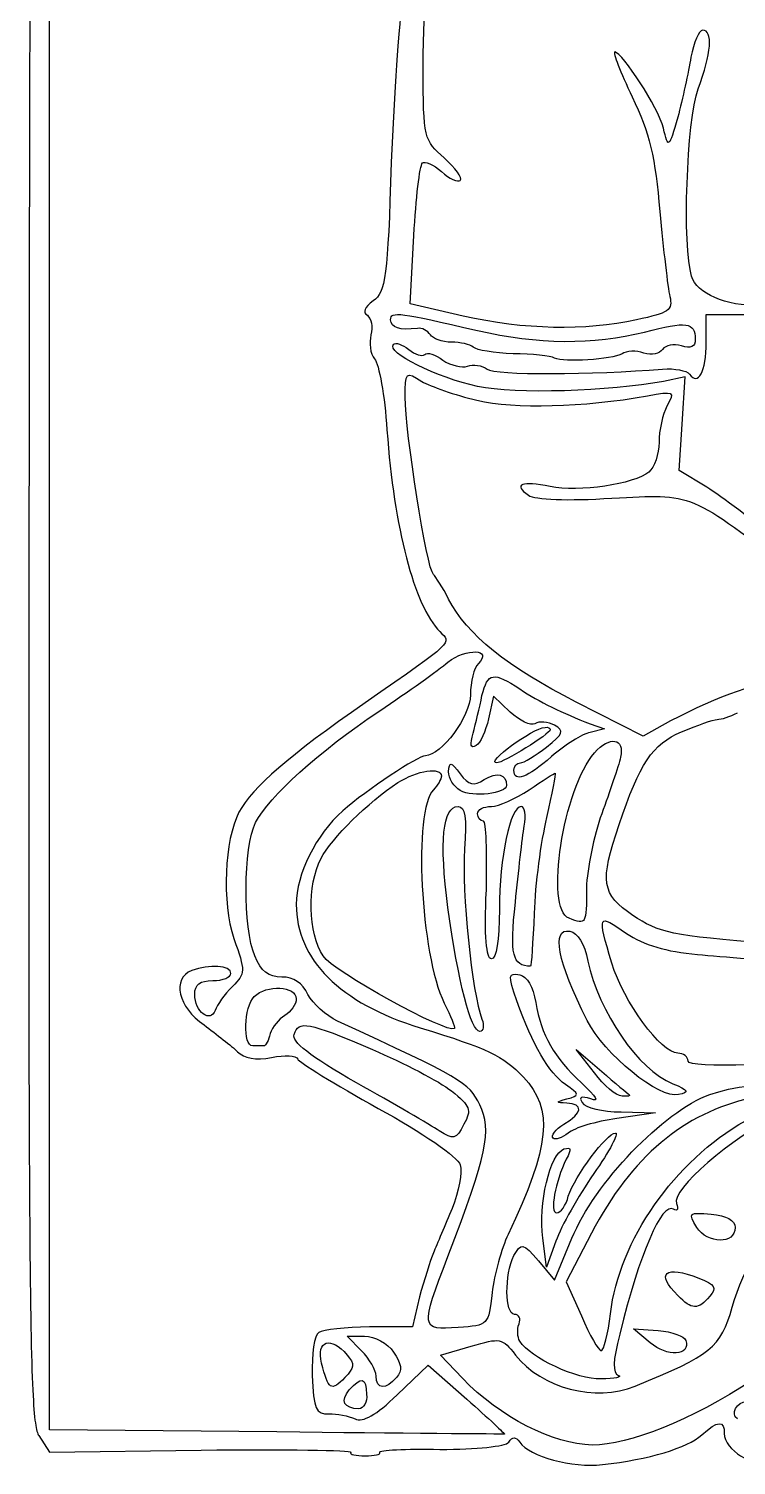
# Model space of a CAD drawing. Header units: millimetres. Extents: x 6.2 to 78.2, y -90.7 to -1.6.
# Drawn here: x 6.2 to 32, y -90.7 to -38.3 of the extents above; entities that cross this region are included whole.
import ezdxf

# ---------------------------------------------------------------- set-up
doc = ezdxf.new("R2010")
doc.units = ezdxf.units.MM
doc.layers.get('0').update_dxf_attribs({"linetype": 'CONTINUOUS'})

msp = doc.modelspace()

# ---------------------------------------------------------------- linework, layer by layer
for p, q in [((6.915, -45.961), (6.915, -2.516)), ((6.915, -89.405), (6.915, -45.961)), ((20.065, -48.342), (20.197, -45.855)), ((21.997, -48.792), (20.065, -48.342)), ((30.86, -49.744), (30.86, -48.739)), ((30.86, -48.739), (32.448, -48.739)), ((30.093, -51.014), (29.299, -51.173)), ((29.987, -52.734), (30.093, -51.014)), ((29.881, -54.427), (29.987, -52.734)), ((30.887, -55.036), (29.881, -54.427)), ((23.108, -62.656), (22.923, -63.476)), ((23.716, -63.238), (23.108, -62.656)), ((28.558, -64.111), (26.124, -62.867)), ((26.627, -63.661), (27.156, -63.846)), ((27.156, -63.846), (26.627, -63.979)), ((29.564, -63.555), (28.558, -64.111)), ((26.785, -76.388), (26.124, -75.541)), ((26.124, -75.541), (27.05, -76.335)), ((29.008, -77.843), (27.606, -78.055)), ((27.764, -77.816), (29.008, -77.843)), ((26.68, -82.235), (25.754, -84.008)), ((25.039, -83.478), (24.907, -82.42)), ((25.383, -82.526), (25.039, -83.478)), ((25.33, -83.955), (25.965, -82.42)), ((24.748, -83.24), (25.33, -83.955)), ((25.754, -84.008), (26.309, -85.251)), ((20.409, -84.563), (20.144, -85.648)), ((20.144, -85.648), (18.583, -85.648)), ((28.823, -86.23), (28.214, -85.727)), ((28.214, -85.727), (29.114, -85.78)), ((18.292, -86.521), (17.763, -85.992)), ((17.763, -85.992), (18.398, -85.992)), ((21.176, -86.68), (22.288, -86.362)), ((21.97, -87.527), (21.176, -86.68)), ((19.589, -88.135), (20.727, -87.05)), ((20.727, -87.05), (22.129, -88.294)), ((15.197, -89.485), (6.915, -89.405)), ((6.518, -89.617), (6.915, -90.225)), ((6.915, -90.225), (12.445, -90.146))]:
    msp.add_line(p, q)
for points in [[(6.783, -2.225), (6.254, -2.595), (6.254, -3.045), (6.174, -45.802)], [(20.541, -39.743), (20.541, -36.965), (20.647, -36.594), (22.102, -34.425)], [(19.748, -37.706), (19.642, -38.129), (19.483, -40.616), (19.377, -43.182)], [(30.728, -38.367), (30.595, -38.367), (30.41, -38.817), (30.304, -39.346)], [(30.569, -40.51), (31.045, -39.214), (31.125, -38.367), (30.728, -38.367)], [(27.526, -39.161), (27.447, -39.161), (27.738, -39.902), (28.161, -40.801)], [(29.299, -41.939), (29.114, -41.198), (27.817, -39.187), (27.526, -39.161)], [(21.309, -43.024), (20.568, -42.389), (20.541, -42.309), (20.541, -39.743)], [(30.304, -39.346), (30.225, -39.902), (29.987, -40.881), (29.828, -41.542)], [(28.161, -40.801), (28.796, -42.098), (29.008, -43.024), (29.167, -44.982)], [(30.331, -47.336), (29.987, -46.278), (30.146, -41.648), (30.569, -40.51)], [(29.828, -41.542), (29.484, -42.68), (29.484, -42.706), (29.299, -41.939)], [(19.377, -43.182), (19.245, -47.363), (19.165, -47.918), (18.716, -48.236)], [(20.197, -45.855), (20.277, -44.505), (20.409, -43.315), (20.515, -43.209)], [(20.515, -43.209), (20.594, -43.13), (20.912, -43.262), (21.203, -43.526)], [(21.891, -43.844), (21.997, -43.765), (21.705, -43.394), (21.309, -43.024)], [(21.203, -43.526), (21.494, -43.791), (21.811, -43.923), (21.891, -43.844)], [(29.167, -44.982), (29.299, -46.357), (29.458, -47.76), (29.537, -48.077)], [(6.174, -45.802), (6.122, -84.272), (6.148, -89.061), (6.518, -89.617)], [(32.818, -48.421), (31.574, -48.421), (30.516, -47.971), (30.331, -47.336)], [(29.537, -48.077), (29.643, -48.58), (29.511, -48.686), (28.32, -48.924)], [(18.716, -48.236), (18.398, -48.474), (18.319, -48.659), (18.504, -48.765)], [(18.504, -48.765), (18.636, -48.871), (18.716, -49.188), (18.636, -49.48)], [(19.351, -48.924), (19.351, -48.606), (19.668, -48.659), (22.526, -49.321)], [(20.33, -49.241), (19.695, -49.321), (19.351, -49.215), (19.351, -48.924)], [(20.806, -49.48), (20.7, -49.321), (20.488, -49.215), (20.33, -49.241)], [(28.32, -48.924), (26.442, -49.347), (24.219, -49.294), (21.997, -48.792)], [(28.611, -49.374), (30.146, -48.977), (30.463, -49.003), (30.463, -49.638)], [(18.636, -49.48), (18.557, -49.771), (18.61, -50.167), (18.769, -50.353)], [(21.573, -49.744), (21.229, -49.744), (20.885, -49.612), (20.806, -49.48)], [(22.367, -49.929), (22.261, -49.823), (21.891, -49.744), (21.573, -49.744)], [(22.526, -49.321), (24.695, -49.823), (26.759, -49.85), (28.611, -49.374)], [(30.463, -49.638), (30.463, -49.929), (30.304, -49.982), (29.96, -49.876)], [(30.252, -50.908), (30.569, -51.358), (30.86, -50.829), (30.86, -49.744)], [(22.526, -51.358), (21.044, -51.041), (19.165, -50.115), (19.457, -49.823)], [(19.457, -49.823), (19.536, -49.744), (19.774, -49.823), (20.012, -50.009)], [(20.012, -50.009), (20.25, -50.194), (20.488, -50.273), (20.594, -50.194)], [(20.594, -50.194), (20.674, -50.088), (20.991, -50.194), (21.256, -50.406)], [(23.822, -50.167), (23.134, -50.141), (22.473, -50.035), (22.367, -49.929)], [(25.33, -50.326), (25.198, -50.247), (24.51, -50.167), (23.822, -50.167)], [(27.791, -50.167), (27.42, -50.379), (25.674, -50.485), (25.33, -50.326)], [(28.585, -50.141), (28.32, -50.035), (27.95, -50.062), (27.791, -50.167)], [(29.273, -50.009), (29.167, -50.167), (28.876, -50.22), (28.585, -50.141)], [(29.96, -49.876), (29.669, -49.797), (29.378, -49.85), (29.273, -50.009)], [(18.769, -50.353), (18.927, -50.538), (19.139, -51.702), (19.218, -52.946)], [(21.256, -50.406), (21.547, -50.591), (21.97, -50.697), (22.155, -50.617)], [(22.155, -50.617), (22.367, -50.538), (22.684, -50.591), (22.87, -50.723)], [(22.87, -50.723), (23.134, -50.961), (26.733, -50.935), (29.273, -50.723)], [(29.273, -50.723), (29.722, -50.697), (30.146, -50.776), (30.252, -50.908)], [(19.88, -51.755), (19.88, -50.829), (19.906, -50.802), (20.488, -51.173)], [(20.488, -51.173), (20.806, -51.358), (21.705, -51.676), (22.499, -51.861)], [(29.299, -51.173), (27.341, -51.543), (23.902, -51.649), (22.526, -51.358)], [(20.912, -58.211), (20.674, -58.026), (19.88, -52.998), (19.88, -51.755)], [(22.499, -51.861), (23.875, -52.178), (26.362, -52.125), (28.717, -51.702)], [(28.717, -51.702), (29.696, -51.517), (29.722, -51.543), (29.431, -52.072)], [(29.431, -52.072), (29.273, -52.363), (29.14, -52.972), (29.14, -53.395)], [(19.218, -52.946), (19.483, -56.544), (20.197, -59.322), (21.15, -60.301)], [(29.14, -53.395), (29.14, -53.819), (28.982, -54.321), (28.77, -54.48)], [(28.77, -54.48), (28.241, -54.93), (26.203, -55.221), (25.172, -55.009)], [(25.172, -55.009), (24.14, -54.798), (23.796, -54.93), (24.378, -55.327)], [(24.378, -55.327), (24.616, -55.486), (25.807, -55.538), (27.42, -55.433)], [(27.42, -55.433), (30.437, -55.274), (30.172, -55.168), (34.273, -58.29)], [(33.427, -56.967), (32.58, -56.253), (31.442, -55.38), (30.887, -55.036)], [(21.467, -59.11), (21.256, -58.687), (20.991, -58.29), (20.912, -58.211)], [(26.124, -62.867), (23.61, -61.597), (22.129, -60.407), (21.467, -59.11)], [(21.15, -60.301), (21.573, -60.724), (21.705, -60.618), (18.425, -62.894)], [(21.441, -61.412), (22.129, -60.883), (23.081, -60.936), (22.552, -61.465)], [(18.954, -63.185), (19.986, -62.497), (21.097, -61.703), (21.441, -61.412)], [(22.552, -61.465), (22.393, -61.624), (22.261, -62.127), (22.261, -62.603)], [(22.684, -62.629), (22.896, -61.783), (23.108, -61.756), (24.06, -62.391)], [(38.268, -62.603), (35.279, -61.492), (33.083, -61.73), (29.564, -63.555)], [(22.261, -62.603), (22.261, -63.397), (21.203, -64.825), (20.621, -64.825)], [(22.367, -64.005), (22.446, -63.661), (22.605, -63.053), (22.684, -62.629)], [(24.06, -62.391), (24.775, -62.867), (25.621, -63.264), (26.627, -63.661)], [(18.425, -62.894), (15.647, -64.825), (14.324, -65.963), (13.821, -66.889)], [(14.429, -67.26), (14.932, -66.307), (16.705, -64.693), (18.954, -63.185)], [(24.616, -63.661), (24.457, -63.741), (24.06, -63.555), (23.716, -63.238)], [(31.257, -63.502), (31.416, -63.502), (31.733, -63.397), (31.998, -63.264)], [(22.923, -63.476), (22.817, -63.926), (22.632, -64.376), (22.473, -64.455)], [(23.214, -65.09), (22.79, -65.09), (24.51, -63.82), (24.986, -63.793)], [(25.172, -63.873), (25.172, -64.032), (23.452, -65.09), (23.214, -65.09)], [(25.33, -63.714), (25.092, -63.582), (24.775, -63.555), (24.616, -63.661)], [(24.986, -63.793), (25.092, -63.767), (25.172, -63.82), (25.172, -63.873)], [(25.039, -64.508), (25.648, -64.032), (25.701, -63.926), (25.33, -63.714)], [(29.96, -63.952), (30.543, -63.714), (31.125, -63.502), (31.257, -63.502)], [(22.473, -64.455), (22.261, -64.587), (22.235, -64.428), (22.367, -64.005)], [(26.627, -63.979), (26.336, -64.032), (25.701, -64.428), (25.224, -64.852)], [(26.785, -64.72), (27.341, -64.085), (27.897, -64.19), (27.738, -64.878)], [(27.685, -67.339), (28.426, -65.116), (28.902, -64.402), (29.96, -63.952)], [(20.621, -64.825), (20.356, -64.825), (18.478, -66.069), (17.604, -66.836)], [(25.224, -64.852), (24.325, -65.646), (23.849, -65.804), (23.849, -65.355)], [(24.087, -65.09), (24.193, -65.09), (24.642, -64.825), (25.039, -64.508)], [(25.859, -70.752), (24.96, -70.408), (25.648, -66.016), (26.785, -64.72)], [(27.738, -64.878), (27.659, -65.222), (27.341, -66.148), (27.05, -66.942)], [(19.615, -65.804), (20.33, -65.355), (21.203, -65.222), (21.203, -65.566)], [(21.467, -65.407), (21.494, -65.011), (21.547, -65.037), (21.891, -65.487)], [(21.891, -66.095), (21.653, -65.963), (21.467, -65.646), (21.467, -65.407)], [(23.849, -65.355), (23.849, -65.196), (23.954, -65.09), (24.087, -65.09)], [(24.404, -66.069), (24.907, -65.725), (25.33, -65.46), (25.357, -65.46)], [(25.357, -65.46), (25.383, -65.487), (25.224, -66.201), (25.039, -67.074)], [(16.811, -68.582), (17.208, -67.815), (18.53, -66.519), (19.615, -65.804)], [(21.203, -65.566), (21.203, -65.672), (21.07, -65.91), (20.912, -66.069)], [(21.891, -65.487), (22.208, -65.91), (22.367, -65.937), (22.764, -65.698)], [(23.584, -65.91), (23.584, -66.201), (22.34, -66.36), (21.891, -66.095)], [(22.764, -65.698), (23.24, -65.407), (23.584, -65.487), (23.584, -65.91)], [(20.912, -66.069), (20.171, -66.81), (20.435, -72.075), (21.309, -73.848)], [(23.028, -66.677), (23.293, -66.677), (23.902, -66.386), (24.404, -66.069)], [(13.821, -66.889), (13.292, -67.895), (13.186, -70.17), (13.636, -71.493)], [(17.604, -66.836), (16.625, -67.709), (15.911, -69.138), (15.911, -70.249)], [(21.441, -70.355), (21.123, -67.947), (21.256, -66.677), (21.811, -66.677)], [(21.811, -66.677), (22.076, -66.677), (22.129, -67.074), (22.049, -68.238)], [(22.526, -66.942), (22.526, -66.783), (22.737, -66.677), (23.028, -66.677)], [(22.737, -67.207), (22.605, -67.207), (22.526, -67.074), (22.526, -66.942)], [(24.113, -66.677), (23.716, -66.677), (23.319, -68.53), (23.319, -70.435)], [(24.219, -67.392), (24.298, -66.995), (24.245, -66.677), (24.113, -66.677)], [(27.05, -66.942), (26.759, -67.736), (26.521, -68.953), (26.494, -69.641)], [(14.403, -72.128), (13.953, -71.122), (13.98, -68.159), (14.429, -67.26)], [(22.843, -69.72), (22.87, -68.344), (22.843, -67.207), (22.737, -67.207)], [(23.902, -70.17), (24.007, -69.059), (24.166, -67.815), (24.219, -67.392)], [(25.039, -67.074), (24.828, -67.947), (24.616, -69.535), (24.589, -70.567)], [(28.188, -70.646), (27.05, -69.879), (26.971, -69.429), (27.685, -67.339)], [(16.89, -72.128), (16.334, -71.308), (16.308, -69.535), (16.811, -68.582)], [(22.049, -68.238), (21.944, -69.747), (22.314, -73.504), (22.684, -74.43)], [(26.494, -69.641), (26.494, -70.99), (26.494, -70.99), (25.859, -70.752)], [(23.028, -72.234), (22.843, -72.234), (22.764, -71.413), (22.843, -69.72)], [(24.457, -72.498), (23.796, -72.498), (23.69, -72.101), (23.902, -70.17)], [(15.911, -70.249), (15.911, -72.26), (17.499, -73.848), (20.435, -74.747)], [(22.605, -74.88), (22.288, -74.88), (21.811, -73.08), (21.441, -70.355)], [(23.319, -70.435), (23.319, -71.572), (23.214, -72.234), (23.028, -72.234)], [(24.589, -70.567), (24.537, -71.625), (24.484, -72.498), (24.457, -72.498)], [(33.188, -71.678), (29.59, -71.387), (29.114, -71.281), (28.188, -70.646)], [(26.521, -74.483), (25.436, -72.313), (25.198, -71.096), (25.886, -71.228)], [(25.886, -71.228), (26.177, -71.281), (26.415, -71.678), (26.547, -72.313)], [(27.42, -72.392), (26.891, -70.593), (26.891, -70.567), (27.95, -71.308)], [(13.636, -71.493), (14.059, -72.683), (14.059, -72.763), (13.583, -73.239)], [(27.95, -71.308), (28.585, -71.731), (29.405, -71.969), (30.543, -72.075)], [(15.382, -72.895), (14.906, -72.895), (14.615, -72.683), (14.403, -72.128)], [(21.679, -74.774), (21.441, -74.985), (17.234, -72.683), (16.89, -72.128)], [(30.543, -72.075), (31.442, -72.154), (33.215, -72.287), (34.485, -72.392)], [(12.101, -72.657), (11.36, -72.948), (11.598, -74.006), (12.551, -74.641)], [(13.53, -72.763), (13.53, -72.472), (12.736, -72.419), (12.101, -72.657)], [(12.868, -73.027), (13.239, -73.027), (13.53, -72.895), (13.53, -72.763)], [(23.954, -73.768), (23.637, -72.816), (23.637, -72.736), (24.06, -72.816)], [(24.06, -72.816), (24.325, -72.869), (24.563, -73.239), (24.642, -73.821)], [(26.547, -72.313), (26.944, -74.165), (28.373, -76.282), (29.643, -76.785)], [(29.828, -75.673), (29.22, -75.673), (27.844, -73.795), (27.42, -72.392)], [(12.207, -73.53), (12.207, -73.16), (12.392, -73.027), (12.868, -73.027)], [(13.583, -73.239), (13.292, -73.53), (13.027, -73.901), (12.948, -74.112)], [(14.377, -73.61), (14.826, -73.16), (15.911, -73.213), (15.911, -73.689)], [(16.334, -73.53), (16.149, -73.107), (15.805, -72.895), (15.382, -72.895)], [(12.948, -74.112), (12.789, -74.588), (12.207, -74.165), (12.207, -73.53)], [(14.324, -75.409), (13.953, -75.409), (14.006, -73.98), (14.377, -73.61)], [(15.911, -73.689), (15.911, -73.874), (15.726, -74.165), (15.488, -74.297)], [(17.419, -74.509), (16.996, -74.297), (16.52, -73.874), (16.334, -73.53)], [(21.309, -73.848), (21.547, -74.324), (21.705, -74.721), (21.679, -74.774)], [(25.727, -76.811), (25.119, -76.388), (24.537, -75.382), (23.954, -73.768)], [(24.642, -73.821), (24.854, -75.038), (25.304, -75.806), (26.309, -76.758)], [(15.488, -74.297), (15.276, -74.43), (15.038, -74.721), (14.959, -74.959)], [(12.551, -74.641), (13.001, -74.985), (13.556, -75.409), (13.768, -75.62)], [(15.832, -74.985), (16.017, -74.483), (16.282, -74.509), (18.689, -75.541)], [(22.605, -77.552), (22.208, -76.732), (21.917, -76.573), (17.419, -74.509)], [(20.435, -74.747), (22.923, -75.515), (23.425, -75.753), (24.193, -76.546)], [(22.684, -74.43), (22.764, -74.668), (22.737, -74.88), (22.605, -74.88)], [(29.855, -77.181), (29.167, -77.367), (27.129, -75.7), (26.521, -74.483)], [(14.72, -75.409), (14.641, -75.409), (14.482, -75.409), (14.324, -75.409)], [(14.959, -74.959), (14.906, -75.197), (14.8, -75.409), (14.72, -75.409)], [(18.107, -76.758), (16.414, -75.779), (15.726, -75.25), (15.832, -74.985)], [(13.768, -75.62), (14.006, -75.858), (14.429, -75.938), (15.012, -75.832)], [(15.012, -75.832), (15.488, -75.726), (15.911, -75.753), (15.964, -75.885)], [(15.964, -75.885), (15.99, -75.991), (17.313, -76.811), (18.901, -77.684)], [(18.689, -75.541), (19.827, -76.017), (21.123, -76.705), (21.573, -77.049)], [(30.199, -75.964), (30.199, -75.806), (30.04, -75.673), (29.828, -75.673)], [(36.76, -75.779), (33.876, -76.123), (30.199, -76.229), (30.199, -75.964)], [(27.791, -77.234), (27.579, -77.234), (27.129, -76.864), (26.785, -76.388)], [(27.05, -76.335), (27.526, -76.758), (28.003, -77.155), (28.055, -77.181)], [(21.123, -78.504), (20.806, -78.293), (19.457, -77.499), (18.107, -76.758)], [(24.193, -76.546), (25.304, -77.737), (25.172, -79.033), (23.637, -82.288)], [(25.78, -77.34), (26.256, -77.208), (26.256, -77.181), (25.727, -76.811)], [(26.309, -76.758), (26.865, -77.261), (26.971, -77.472), (26.653, -77.34)], [(29.643, -76.785), (30.225, -77.023), (30.252, -77.102), (29.855, -77.181)], [(30.992, -77.181), (32.659, -76.573), (35.808, -76.705), (37.369, -77.472)], [(21.573, -77.049), (22.261, -77.605), (22.314, -77.737), (22.023, -78.266)], [(25.78, -77.499), (25.357, -77.472), (25.357, -77.446), (25.78, -77.34)], [(25.674, -78.266), (26.362, -77.843), (26.389, -77.525), (25.78, -77.499)], [(25.965, -82.42), (26.785, -80.409), (29.299, -77.79), (30.992, -77.181)], [(26.653, -77.34), (26.309, -77.234), (26.203, -77.261), (26.336, -77.472)], [(26.336, -77.472), (26.442, -77.658), (27.077, -77.816), (27.764, -77.816)], [(32.5, -77.314), (30.04, -77.843), (28.135, -79.457), (26.68, -82.235)], [(28.055, -77.181), (28.108, -77.234), (28.003, -77.261), (27.791, -77.234)], [(18.901, -77.684), (20.488, -78.557), (21.811, -79.457), (21.891, -79.748)], [(21.441, -83.082), (22.87, -79.351), (23.055, -78.504), (22.605, -77.552)], [(33.532, -77.896), (31.76, -78.769), (29.59, -80.647), (29.775, -81.15)], [(22.023, -78.266), (21.732, -78.822), (21.653, -78.848), (21.123, -78.504)], [(25.277, -78.769), (25.198, -78.69), (25.357, -78.451), (25.674, -78.266)], [(27.606, -78.055), (26.838, -78.16), (26.045, -78.398), (25.833, -78.584)], [(27.368, -85.172), (27.685, -82.5), (29.696, -79.616), (32.289, -78.134)], [(25.833, -78.584), (25.595, -78.769), (25.357, -78.848), (25.277, -78.769)], [(25.833, -80.886), (26.071, -80.145), (27.235, -78.584), (27.553, -78.584)], [(27.553, -78.584), (27.685, -78.584), (27.341, -79.245), (26.759, -80.065)], [(24.907, -82.42), (24.722, -81.177), (25.172, -79.325), (25.674, -79.166)], [(25.754, -79.536), (25.357, -80.356), (25.145, -81.494), (25.41, -81.494)], [(25.674, -79.166), (25.939, -79.086), (25.965, -79.166), (25.754, -79.536)], [(31.813, -84.934), (32.659, -81.97), (34.988, -79.88), (37.898, -79.43)], [(21.891, -79.748), (21.97, -80.012), (21.838, -80.727), (21.6, -81.335)], [(26.759, -80.065), (26.203, -80.886), (25.568, -81.97), (25.383, -82.526)], [(25.41, -81.494), (25.542, -81.494), (25.754, -81.23), (25.833, -80.886)], [(29.775, -81.15), (29.855, -81.362), (29.828, -81.441), (29.669, -81.362)], [(21.6, -81.335), (21.335, -81.917), (21.044, -82.658), (20.912, -82.949)], [(29.669, -81.362), (29.246, -81.097), (28.426, -82.976), (27.712, -85.913)], [(30.516, -82.023), (30.199, -81.494), (30.225, -81.468), (31.045, -81.547)], [(31.045, -81.547), (31.601, -81.6), (31.918, -81.759), (31.918, -82.023)], [(31.918, -82.023), (31.918, -82.658), (30.913, -82.632), (30.516, -82.023)], [(23.637, -82.288), (23.399, -82.791), (23.134, -83.743), (23.055, -84.405)], [(23.849, -83.055), (24.113, -82.579), (24.166, -82.579), (24.748, -83.24)], [(20.912, -82.949), (20.806, -83.24), (20.568, -83.955), (20.409, -84.563)], [(21.811, -85.675), (20.435, -85.78), (20.435, -85.701), (21.441, -83.082)], [(23.875, -85.198), (23.505, -85.198), (23.505, -83.743), (23.849, -83.055)], [(29.828, -84.51), (29.008, -83.69), (29.352, -83.399), (30.595, -83.875)], [(30.595, -83.875), (31.204, -84.113), (31.257, -84.219), (30.992, -84.537)], [(23.055, -84.405), (22.923, -85.595), (22.923, -85.595), (21.811, -85.675)], [(30.992, -84.537), (30.569, -85.04), (30.331, -85.04), (29.828, -84.51)], [(24.034, -85.542), (24.113, -85.357), (24.034, -85.198), (23.875, -85.198)], [(26.309, -85.251), (26.6, -85.966), (26.944, -86.521), (27.024, -86.521)], [(27.024, -86.521), (27.129, -86.521), (27.288, -85.913), (27.368, -85.172)], [(28.267, -87.818), (31.045, -86.68), (31.389, -86.415), (31.813, -84.934)], [(16.731, -85.86), (16.573, -85.939), (16.467, -86.653), (16.493, -87.421)], [(18.583, -85.648), (17.71, -85.675), (16.89, -85.754), (16.731, -85.86)], [(24.06, -86.177), (23.981, -86.018), (23.954, -85.754), (24.034, -85.542)], [(29.114, -85.78), (29.617, -85.833), (30.066, -85.992), (30.119, -86.151)], [(16.837, -86.971), (16.625, -86.151), (17.181, -85.966), (17.763, -86.68)], [(18.398, -85.992), (18.769, -85.992), (19.245, -86.257), (19.457, -86.574)], [(22.288, -86.362), (23.346, -86.045), (23.425, -86.045), (23.902, -86.68)], [(27.024, -87.553), (26.15, -87.58), (24.457, -86.786), (24.06, -86.177)], [(27.712, -85.913), (27.447, -86.918), (27.447, -87.341), (27.659, -87.421)], [(30.119, -86.151), (30.304, -86.706), (29.431, -86.759), (28.823, -86.23)], [(17.763, -86.68), (18.054, -86.997), (18.028, -87.156), (17.684, -87.5)], [(18.822, -87.447), (18.822, -87.236), (18.583, -86.812), (18.292, -86.521)], [(19.457, -86.574), (19.748, -86.997), (19.8, -87.236), (19.562, -87.5)], [(23.902, -86.68), (24.88, -87.897), (26.812, -88.4), (28.267, -87.818)], [(16.493, -87.421), (16.546, -88.664), (16.625, -88.85), (17.102, -88.823)], [(17.684, -87.5), (17.181, -88.029), (17.075, -87.95), (16.837, -86.971)], [(19.562, -87.5), (19.192, -87.95), (18.822, -87.95), (18.822, -87.447)], [(27.659, -87.421), (27.817, -87.474), (27.526, -87.553), (27.024, -87.553)], [(18.187, -88.638), (17.657, -88.638), (17.499, -88.347), (17.843, -87.95)], [(17.843, -87.95), (18.292, -87.447), (18.451, -87.5), (18.478, -88.109)], [(26.706, -89.961), (25.277, -89.934), (23.346, -88.955), (21.97, -87.527)], [(32.58, -87.58), (30.252, -89.088), (28.055, -89.961), (26.706, -89.961)], [(18.054, -89.008), (18.345, -89.141), (18.822, -88.876), (19.589, -88.135)], [(18.478, -88.109), (18.504, -88.4), (18.372, -88.638), (18.187, -88.638)], [(22.129, -88.294), (22.923, -88.982), (23.531, -89.564), (23.505, -89.564)], [(31.998, -89.008), (31.733, -88.85), (31.971, -88.373), (32.342, -88.373)], [(17.102, -88.823), (17.393, -88.823), (17.816, -88.902), (18.054, -89.008)], [(23.505, -89.564), (23.478, -89.564), (19.721, -89.537), (15.197, -89.485)], [(30.701, -89.59), (31.283, -89.061), (31.522, -89.061), (31.522, -89.537)], [(31.522, -89.537), (31.522, -90.146), (32.606, -90.807), (33.03, -90.463)], [(21.15, -90.12), (22.499, -90.12), (23.531, -90.014), (23.663, -89.855)], [(23.663, -89.855), (23.796, -89.643), (23.902, -89.643), (24.06, -89.855)], [(24.06, -89.855), (24.431, -90.384), (25.965, -90.807), (27.077, -90.675)], [(27.077, -90.675), (28.77, -90.49), (30.172, -90.067), (30.701, -89.59)], [(12.445, -90.146), (15.488, -90.12), (17.948, -90.146), (17.895, -90.225)], [(17.895, -90.225), (17.843, -90.305), (18.081, -90.358), (18.425, -90.358)], [(18.425, -90.358), (18.769, -90.358), (19.007, -90.305), (18.954, -90.225)], [(18.954, -90.225), (18.901, -90.146), (19.906, -90.093), (21.15, -90.12)]]:
    msp.add_open_spline(points, degree=3)

doc.saveas('drawing.dxf')
